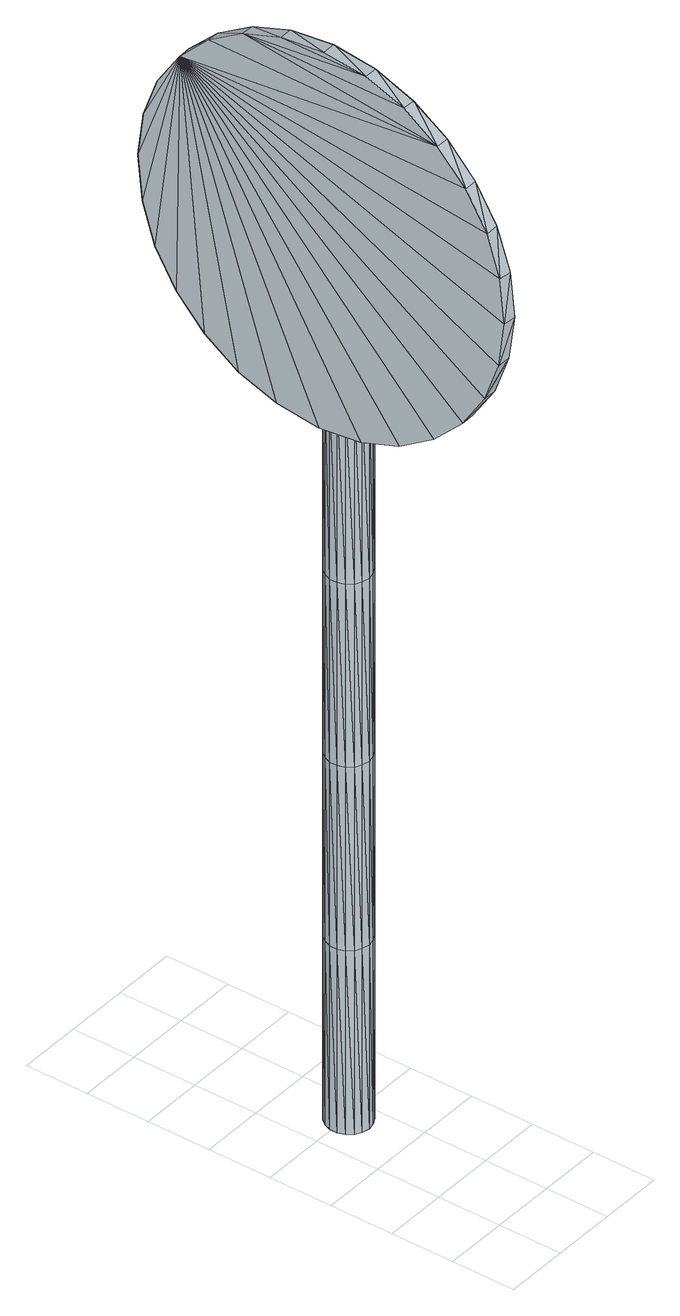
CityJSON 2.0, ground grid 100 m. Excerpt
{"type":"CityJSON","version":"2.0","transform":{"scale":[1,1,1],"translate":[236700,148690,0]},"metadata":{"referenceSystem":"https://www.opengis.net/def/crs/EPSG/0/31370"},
"CityObjects":{
"object1":{"type":"GenericCityObject","attributes":{"cluster":7,"mean_distance_to_centroid":0.159,"new_centroid_x":236654.71,"new_centroid_y":149065.17,"mean_distance_to_camera":7.58,"H1":0,"H2":0,"Z_final":107.6,"cluster2":-1,"proj_x":236657.86,"proj_y":149060.63,"id_line":81442,"bearing_l":235.2,"distance":5.52,"orientation":"right","G_obj":235.2},"geometry":[{"type":"MultiSurface","lod":"2","boundaries":[[[0,1,2]],[[2,1,3]],[[3,1,4]],[[4,1,5]],[[5,1,6]],[[1,7,6]],[[1,8,7]],[[1,9,8]],[[1,10,9]],[[1,11,10]],[[1,12,11]],[[1,13,12]],[[1,14,13]],[[15,14,1]],[[16,15,1]],[[17,16,1]],[[18,17,1]],[[0,18,1]],[[19,20,0]],[[19,0,2]],[[21,19,2]],[[21,2,3]],[[21,3,22]],[[22,3,4]],[[22,4,23]],[[23,4,5]],[[23,5,24]],[[24,5,6]],[[24,6,25]],[[25,6,7]],[[25,7,26]],[[26,7,8]],[[26,8,27]],[[8,9,27]],[[27,9,28]],[[9,10,28]],[[10,29,28]],[[10,11,29]],[[11,30,29]],[[11,12,30]],[[30,12,31]],[[31,12,13]],[[31,13,32]],[[32,13,14]],[[32,14,33]],[[33,14,15]],[[33,15,34]],[[34,15,16]],[[34,16,35]],[[35,16,17]],[[36,35,17]],[[18,36,17]],[[20,36,18]],[[20,18,0]],[[37,38,20]],[[37,20,19]],[[39,37,19]],[[21,39,19]],[[39,21,40]],[[40,21,22]],[[40,22,41]],[[41,22,23]],[[41,23,42]],[[42,23,24]],[[42,24,43]],[[43,24,25]],[[43,25,44]],[[44,25,26]],[[26,45,44]],[[26,27,45]],[[27,46,45]],[[27,28,46]],[[28,47,46]],[[28,29,47]],[[47,29,48]],[[29,30,48]],[[48,30,49]],[[49,30,31]],[[49,31,50]],[[50,31,32]],[[50,32,51]],[[51,32,33]],[[51,33,52]],[[52,33,34]],[[52,34,53]],[[53,34,35]],[[54,53,35]],[[54,35,36]],[[38,54,36]],[[38,36,20]],[[55,56,38]],[[55,38,37]],[[57,55,37]],[[57,37,39]],[[57,39,58]],[[58,39,40]],[[58,40,59]],[[59,40,41]],[[59,41,60]],[[60,41,42]],[[60,42,61]],[[61,42,43]],[[61,43,62]],[[62,43,44]],[[44,63,62]],[[44,45,63]],[[45,64,63]],[[45,46,64]],[[46,65,64]],[[46,47,65]],[[47,66,65]],[[47,48,66]],[[66,48,67]],[[67,48,49]],[[67,49,68]],[[68,49,50]],[[68,50,69]],[[69,50,51]],[[69,51,70]],[[70,51,52]],[[70,52,71]],[[71,52,53]],[[72,71,53]],[[72,53,54]],[[56,72,54]],[[56,54,38]],[[73,74,56]],[[73,56,55]],[[75,73,55]],[[75,55,57]],[[75,57,76]],[[76,57,58]],[[76,58,77]],[[77,58,59]],[[77,59,78]],[[78,59,60]],[[78,60,79]],[[79,60,61]],[[79,61,80]],[[80,61,62]],[[62,81,80]],[[62,63,81]],[[63,82,81]],[[63,64,82]],[[64,83,82]],[[64,65,83]],[[65,84,83]],[[65,66,84]],[[84,66,85]],[[85,66,67]],[[85,67,86]],[[86,67,68]],[[86,68,87]],[[87,68,69]],[[87,69,88]],[[88,69,70]],[[88,70,89]],[[89,70,71]],[[90,89,71]],[[90,71,72]],[[74,90,72]],[[74,72,56]],[[91,92,74]],[[91,74,73]],[[93,91,73]],[[93,73,75]],[[93,75,94]],[[94,75,76]],[[94,76,95]],[[95,76,77]],[[95,77,96]],[[96,77,78]],[[96,78,97]],[[97,78,79]],[[97,79,98]],[[98,79,80]],[[80,99,98]],[[80,81,99]],[[81,100,99]],[[81,82,100]],[[82,101,100]],[[82,83,101]],[[83,102,101]],[[83,84,102]],[[102,84,103]],[[103,84,85]],[[103,85,104]],[[104,85,86]],[[104,86,105]],[[105,86,87]],[[105,87,106]],[[106,87,88]],[[106,88,107]],[[107,88,89]],[[108,107,89]],[[108,89,90]],[[92,108,90]],[[92,90,74]],[[92,91,109]],[[91,93,109]],[[93,94,109]],[[94,95,109]],[[95,96,109]],[[109,96,97]],[[109,97,98]],[[109,98,99]],[[109,99,100]],[[109,100,101]],[[109,101,102]],[[109,102,103]],[[109,103,104]],[[105,109,104]],[[106,109,105]],[[107,109,106]],[[108,109,107]],[[92,109,108]],[[110,111,112]],[[113,112,114]],[[115,112,113]],[[116,112,115]],[[117,112,116]],[[118,112,117]],[[119,112,118]],[[120,112,119]],[[121,112,120]],[[122,112,121]],[[122,123,112]],[[123,110,112]],[[111,124,112]],[[124,125,112]],[[125,126,112]],[[126,127,112]],[[127,128,112]],[[128,129,112]],[[129,130,112]],[[130,131,112]],[[112,131,132]],[[131,133,132]],[[131,134,133]],[[133,134,135]],[[133,135,136]],[[135,137,136]],[[133,136,138]],[[136,139,138]],[[136,137,139]],[[137,140,139]],[[137,135,140]],[[135,141,140]],[[135,134,141]],[[134,142,141]],[[134,131,142]],[[131,143,142]],[[131,130,143]],[[143,130,144]],[[144,130,129]],[[144,129,145]],[[145,129,128]],[[145,128,146]],[[146,127,147]],[[147,127,126]],[[147,126,148]],[[148,126,125]],[[148,125,149]],[[149,125,124]],[[150,149,124]],[[150,124,111]],[[151,150,111]],[[151,111,110]],[[152,151,110]],[[152,110,123]],[[146,128,127]],[[153,123,122]],[[154,153,122]],[[154,122,121]],[[155,154,121]],[[155,121,120]],[[156,155,120]],[[156,120,119]],[[157,156,119]],[[157,119,118]],[[157,118,158]],[[158,118,117]],[[158,117,159]],[[153,152,123]],[[159,117,116]],[[159,116,160]],[[160,116,115]],[[160,115,161]],[[161,115,113]],[[161,113,162]],[[162,113,114]],[[162,114,163]],[[163,114,112]],[[163,112,164]],[[164,112,132]],[[132,165,164]],[[132,133,165]],[[133,138,165]],[[138,139,140]],[[161,162,163]],[[160,161,163]],[[159,160,163]],[[158,159,163]],[[157,158,163]],[[156,157,163]],[[155,156,163]],[[154,155,163]],[[153,154,163]],[[153,163,152]],[[152,163,151]],[[151,163,150]],[[150,163,149]],[[149,163,148]],[[148,163,147]],[[147,163,146]],[[146,163,145]],[[145,163,144]],[[144,163,143]],[[143,163,142]],[[163,164,142]],[[142,164,165]],[[142,165,141]],[[165,140,141]],[[165,138,140]],[[166,167,168]],[[168,167,169]],[[170,168,169]],[[170,169,171]],[[170,171,172]],[[172,171,173]],[[172,173,174]],[[174,173,175]],[[174,175,176]],[[176,175,177]],[[176,177,178]],[[178,177,179]],[[178,179,180]],[[180,179,181]],[[180,181,182]],[[182,181,183]],[[182,183,184]],[[184,183,185]],[[184,185,186]],[[186,185,187]],[[186,187,188]],[[188,187,189]],[[188,189,190]],[[190,189,191]],[[192,190,191]],[[192,191,193]],[[194,192,193]],[[194,193,195]],[[196,194,195]],[[196,195,197]],[[198,196,197]],[[198,197,199]],[[200,198,199]],[[200,199,201]],[[202,200,201]],[[202,201,203]],[[204,202,203]],[[204,203,205]],[[206,204,205]],[[206,205,207]],[[208,206,207]],[[208,207,209]],[[210,208,209]],[[210,209,211]],[[212,210,211]],[[212,211,213]],[[214,212,213]],[[214,213,215]],[[216,214,215]],[[216,215,217]],[[216,217,218]],[[218,217,219]],[[218,219,220]],[[220,219,221]],[[220,221,222]],[[222,221,223]],[[222,223,224]],[[224,223,225]],[[224,225,226]],[[226,225,227]],[[226,227,228]],[[228,227,229]],[[228,229,230]],[[230,229,231]],[[230,231,232]],[[232,231,233]],[[232,233,234]],[[234,233,235]],[[234,235,236]],[[236,235,237]],[[238,236,237]],[[238,237,239]],[[238,239,240]],[[240,239,241]],[[241,242,240]],[[241,243,242]],[[242,243,244]],[[244,243,245]],[[244,245,246]],[[246,245,247]],[[246,247,248]],[[248,247,249]],[[248,249,250]],[[250,249,251]],[[250,251,252]],[[252,251,253]],[[252,253,254]],[[254,253,255]],[[254,255,256]],[[256,255,257]],[[256,257,258]],[[258,257,259]],[[258,259,260]],[[260,259,261]],[[260,261,262]],[[262,261,263]],[[262,263,264]],[[264,263,265]],[[264,265,266]],[[266,265,267]],[[267,268,266]],[[267,269,268]],[[269,270,268]],[[269,271,270]],[[271,272,270]],[[271,273,272]],[[273,274,272]],[[273,275,274]],[[275,276,274]],[[275,277,276]],[[277,278,276]],[[277,279,278]],[[279,280,278]],[[279,281,280]],[[281,282,280]],[[281,283,282]],[[283,284,282]],[[283,285,284]],[[285,286,284]],[[285,287,286]],[[287,288,286]],[[287,289,288]],[[288,289,290]],[[290,289,291]],[[290,291,292]],[[292,291,293]],[[292,293,294]],[[294,293,295]],[[294,295,296]],[[296,295,297]],[[296,297,298]],[[298,297,299]],[[298,299,300]],[[300,299,301]],[[300,301,302]],[[302,301,303]],[[302,303,304]],[[304,303,305]],[[304,305,306]],[[306,305,307]],[[306,307,308]],[[308,307,309]],[[308,309,310]],[[310,309,311]],[[310,311,312]],[[312,311,313]],[[313,166,312]],[[313,167,166]],[[169,167,313]],[[169,313,171]],[[171,313,311]],[[173,171,311]],[[173,311,309]],[[175,173,309]],[[175,309,307]],[[177,175,307]],[[177,307,305]],[[179,177,305]],[[179,305,303]],[[181,179,303]],[[181,303,301]],[[183,181,301]],[[183,301,299]],[[183,299,297]],[[185,183,297]],[[185,297,295]],[[187,185,295]],[[187,295,293]],[[187,293,291]],[[189,187,291]],[[189,291,289]],[[189,289,287]],[[189,287,285]],[[191,189,285]],[[191,285,283]],[[193,191,283]],[[195,193,283]],[[195,283,281]],[[197,195,281]],[[199,197,281]],[[201,199,281]],[[201,281,279]],[[203,201,279]],[[205,203,279]],[[205,279,277]],[[205,277,207]],[[207,277,209]],[[209,277,275]],[[209,275,211]],[[211,275,273]],[[211,273,213]],[[213,273,271]],[[213,271,215]],[[215,271,269]],[[215,269,217]],[[217,269,219]],[[219,269,267]],[[219,267,221]],[[221,267,265]],[[221,265,223]],[[223,265,263]],[[223,263,225]],[[225,263,261]],[[225,261,227]],[[227,261,259]],[[227,259,229]],[[229,259,257]],[[229,257,255]],[[229,255,231]],[[231,255,253]],[[231,253,233]],[[233,253,251]],[[233,251,235]],[[251,249,235]],[[235,249,247]],[[235,247,237]],[[247,245,237]],[[237,245,243]],[[237,243,239]],[[239,243,241]],[[238,240,242]],[[168,312,166]],[[170,312,168]],[[170,310,312]],[[172,310,170]],[[172,308,310]],[[174,308,172]],[[174,306,308]],[[176,306,174]],[[176,304,306]],[[178,304,176]],[[178,302,304]],[[180,302,178]],[[180,300,302]],[[182,300,180]],[[182,298,300]],[[182,296,298]],[[184,296,182]],[[184,294,296]],[[186,294,184]],[[186,292,294]],[[186,290,292]],[[188,290,186]],[[188,288,290]],[[188,286,288]],[[188,284,286]],[[190,284,188]],[[190,282,284]],[[192,282,190]],[[194,282,192]],[[194,280,282]],[[196,280,194]],[[198,280,196]],[[200,280,198]],[[200,278,280]],[[202,278,200]],[[204,278,202]],[[204,276,278]],[[204,206,276]],[[206,208,276]],[[208,274,276]],[[208,210,274]],[[210,272,274]],[[210,212,272]],[[212,270,272]],[[212,214,270]],[[214,268,270]],[[214,216,268]],[[216,218,268]],[[218,266,268]],[[218,220,266]],[[220,264,266]],[[220,222,264]],[[222,262,264]],[[222,224,262]],[[224,260,262]],[[224,226,260]],[[226,258,260]],[[226,228,258]],[[228,256,258]],[[228,254,256]],[[228,230,254]],[[230,252,254]],[[230,232,252]],[[232,250,252]],[[232,234,250]],[[250,234,248]],[[234,246,248]],[[234,236,246]],[[246,236,244]],[[236,242,244]],[[236,238,242]],[[314,315,316]],[[316,315,317]],[[318,316,317]],[[318,317,319]],[[318,319,320]],[[320,319,321]],[[320,321,322]],[[322,321,323]],[[322,323,324]],[[324,323,325]],[[324,325,326]],[[326,325,327]],[[326,327,328]],[[328,327,329]],[[328,329,330]],[[330,329,331]],[[330,331,332]],[[332,331,333]],[[332,333,334]],[[334,333,335]],[[334,335,336]],[[336,335,337]],[[336,337,338]],[[338,337,339]],[[340,338,339]],[[340,339,341]],[[342,340,341]],[[342,341,343]],[[344,342,343]],[[344,343,345]],[[346,344,345]],[[346,345,347]],[[348,346,347]],[[348,347,349]],[[350,348,349]],[[350,349,351]],[[352,350,351]],[[352,351,353]],[[354,352,353]],[[354,353,355]],[[356,354,355]],[[356,355,357]],[[358,356,357]],[[358,357,359]],[[360,358,359]],[[360,359,361]],[[362,360,361]],[[362,361,363]],[[364,362,363]],[[364,363,365]],[[364,365,366]],[[366,365,367]],[[366,367,368]],[[368,367,369]],[[368,369,370]],[[370,369,371]],[[370,371,372]],[[372,371,373]],[[372,373,374]],[[374,373,375]],[[374,375,376]],[[376,375,377]],[[376,377,378]],[[378,377,379]],[[378,379,380]],[[380,379,381]],[[380,381,382]],[[382,381,383]],[[382,383,384]],[[384,383,385]],[[386,384,385]],[[386,385,387]],[[386,387,388]],[[388,387,389]],[[389,390,388]],[[389,391,390]],[[390,391,392]],[[392,391,393]],[[392,393,394]],[[394,393,395]],[[394,395,396]],[[396,395,397]],[[396,397,398]],[[398,397,399]],[[398,399,400]],[[400,399,401]],[[400,401,402]],[[402,401,403]],[[402,403,404]],[[404,403,405]],[[404,405,406]],[[406,405,407]],[[406,407,408]],[[408,407,409]],[[408,409,410]],[[410,409,411]],[[410,411,412]],[[412,411,413]],[[412,413,414]],[[414,413,415]],[[415,416,414]],[[415,417,416]],[[417,418,416]],[[417,419,418]],[[419,420,418]],[[419,421,420]],[[421,422,420]],[[421,423,422]],[[423,424,422]],[[423,425,424]],[[425,426,424]],[[425,427,426]],[[427,428,426]],[[427,429,428]],[[429,430,428]],[[429,431,430]],[[431,432,430]],[[431,433,432]],[[433,434,432]],[[433,435,434]],[[435,436,434]],[[435,437,436]],[[436,437,438]],[[438,437,439]],[[438,439,440]],[[440,439,441]],[[440,441,442]],[[442,441,443]],[[442,443,444]],[[444,443,445]],[[444,445,446]],[[446,445,447]],[[446,447,448]],[[448,447,449]],[[448,449,450]],[[450,449,451]],[[450,451,452]],[[452,451,453]],[[452,453,454]],[[454,453,455]],[[454,455,456]],[[456,455,457]],[[456,457,458]],[[458,457,459]],[[458,459,460]],[[460,459,461]],[[461,314,460]],[[461,315,314]],[[317,315,461]],[[317,461,319]],[[319,461,459]],[[321,319,459]],[[321,459,457]],[[323,321,457]],[[323,457,455]],[[325,323,455]],[[325,455,453]],[[327,325,453]],[[327,453,451]],[[329,327,451]],[[329,451,449]],[[331,329,449]],[[331,449,447]],[[331,447,445]],[[333,331,445]],[[333,445,443]],[[335,333,443]],[[335,443,441]],[[335,441,439]],[[337,335,439]],[[337,439,437]],[[337,437,435]],[[337,435,433]],[[339,337,433]],[[339,433,431]],[[341,339,431]],[[343,341,431]],[[343,431,429]],[[345,343,429]],[[347,345,429]],[[349,347,429]],[[349,429,427]],[[351,349,427]],[[353,351,427]],[[353,427,425]],[[353,425,355]],[[355,425,357]],[[357,425,423]],[[357,423,359]],[[359,423,421]],[[359,421,361]],[[361,421,419]],[[361,419,363]],[[363,419,417]],[[363,417,365]],[[365,417,367]],[[367,417,415]],[[367,415,369]],[[369,415,413]],[[369,413,371]],[[371,413,411]],[[371,411,373]],[[373,411,409]],[[373,409,375]],[[375,409,407]],[[375,407,377]],[[377,407,405]],[[377,405,403]],[[377,403,379]],[[379,403,401]],[[379,401,381]],[[381,401,399]],[[381,399,383]],[[399,397,383]],[[383,397,395]],[[383,395,385]],[[395,393,385]],[[385,393,391]],[[385,391,387]],[[387,391,389]],[[386,388,390]],[[316,460,314]],[[318,460,316]],[[318,458,460]],[[320,458,318]],[[320,456,458]],[[322,456,320]],[[322,454,456]],[[324,454,322]],[[324,452,454]],[[326,452,324]],[[326,450,452]],[[328,450,326]],[[328,448,450]],[[330,448,328]],[[330,446,448]],[[330,444,446]],[[332,444,330]],[[332,442,444]],[[334,442,332]],[[334,440,442]],[[334,438,440]],[[336,438,334]],[[336,436,438]],[[336,434,436]],[[336,432,434]],[[338,432,336]],[[338,430,432]],[[340,430,338]],[[342,430,340]],[[342,428,430]],[[344,428,342]],[[346,428,344]],[[348,428,346]],[[348,426,428]],[[350,426,348]],[[352,426,350]],[[352,424,426]],[[352,354,424]],[[354,356,424]],[[356,422,424]],[[356,358,422]],[[358,420,422]],[[358,360,420]],[[360,418,420]],[[360,362,418]],[[362,416,418]],[[362,364,416]],[[364,366,416]],[[366,414,416]],[[366,368,414]],[[368,412,414]],[[368,370,412]],[[370,410,412]],[[370,372,410]],[[372,408,410]],[[372,374,408]],[[374,406,408]],[[374,376,406]],[[376,404,406]],[[376,402,404]],[[376,378,402]],[[378,400,402]],[[378,380,400]],[[380,398,400]],[[380,382,398]],[[398,382,396]],[[382,394,396]],[[382,384,394]],[[394,384,392]],[[384,390,392]],[[384,386,390]]]}]}
},
"vertices":[
[64,330,2],[64,296,2],[75,328,2],[85,322,2],[93,313,2],[97,302,2],[97,290,2],[93,279,2],[85,270,2],[75,265,2],[64,262,2],[52,265,2],[42,270,2],[35,279,2],[31,290,2],[31,302,2],[35,313,2],[42,322,2],[52,328,2],[75,328,300],[64,330,300],[85,322,300],[93,313,300],[97,302,300],[97,290,300],[93,279,300],[85,270,300],[75,265,300],[64,262,300],[52,265,300],[42,270,300],[35,279,300],[31,290,300],[31,302,300],[35,313,300],[42,322,300],[52,328,300],[75,328,598],[64,330,598],[85,322,598],[93,313,598],[97,302,598],[97,290,598],[93,279,598],[85,270,598],[75,265,598],[64,262,598],[52,265,598],[42,270,598],[35,279,598],[31,290,598],[31,302,598],[35,313,598],[42,322,598],[52,328,598],[75,328,895],[64,330,895],[85,322,895],[93,313,895],[97,302,895],[97,290,895],[93,279,895],[85,270,895],[75,265,895],[64,262,895],[52,265,895],[42,270,895],[35,279,895],[31,290,895],[31,302,895],[35,313,895],[42,322,895],[52,328,895],[75,328,1193],[64,330,1193],[85,322,1193],[93,313,1193],[97,302,1193],[97,290,1193],[93,279,1193],[85,270,1193],[75,265,1193],[64,262,1193],[52,265,1193],[42,270,1193],[35,279,1193],[31,290,1193],[31,302,1193],[35,313,1193],[42,322,1193],[52,328,1193],[75,328,1491],[64,330,1491],[85,322,1491],[93,313,1491],[97,302,1491],[97,290,1491],[93,279,1491],[85,270,1491],[75,265,1491],[64,262,1491],[52,265,1491],[42,270,1491],[35,279,1491],[31,290,1491],[31,302,1491],[35,313,1491],[42,322,1491],[52,328,1491],[64,296,1491],[28,170,1185],[29,114,1221],[38,538,1645],[36,596,1525],[37,574,1589],[35,604,1456],[34,596,1387],[32,574,1324],[31,538,1268],[30,491,1221],[29,435,1185],[29,372,1162],[28,302,1154],[28,233,1162],[29,67,1268],[30,31,1324],[31,8,1387],[33,0,1456],[34,8,1525],[35,31,1589],[36,67,1645],[37,114,1692],[38,491,1692],[39,435,1727],[38,170,1727],[39,233,1750],[39,372,1750],[39,302,1758],[18,372,1750],[18,302,1758],[18,233,1750],[17,170,1728],[16,114,1692],[15,67,1645],[14,31,1589],[13,9,1526],[12,1,1457],[10,9,1387],[9,31,1324],[9,67,1268],[8,114,1221],[7,170,1185],[7,233,1163],[7,302,1155],[8,372,1163],[8,435,1185],[9,491,1221],[10,538,1268],[11,574,1324],[13,596,1387],[14,604,1457],[15,596,1526],[16,574,1589],[17,538,1645],[18,491,1692],[18,435,1728],[21,406,1304],[21,406,1265],[54,406,1304],[54,406,1265],[54,387,1304],[54,387,1265],[76,378,1304],[76,378,1265],[80,377,1304],[80,377,1265],[83,375,1304],[83,375,1265],[87,374,1304],[87,374,1265],[90,372,1304],[90,372,1265],[93,370,1304],[93,370,1265],[96,368,1304],[96,368,1265],[99,366,1304],[99,366,1265],[109,358,1304],[109,358,1265],[112,356,1304],[112,356,1265],[114,353,1304],[114,353,1265],[116,350,1304],[116,350,1265],[118,347,1304],[118,347,1265],[119,344,1304],[119,344,1265],[120,340,1304],[120,340,1265],[120,337,1304],[120,337,1265],[119,302,1304],[119,302,1265],[117,283,1304],[117,283,1265],[116,278,1304],[116,278,1265],[114,273,1304],[114,273,1265],[112,269,1304],[112,269,1265],[109,264,1304],[109,264,1265],[106,261,1304],[106,261,1265],[102,257,1304],[102,257,1265],[98,254,1304],[98,254,1265],[93,252,1304],[93,252,1265],[89,249,1304],[89,249,1265],[84,248,1304],[84,248,1265],[79,246,1304],[79,246,1265],[73,245,1304],[73,245,1265],[68,244,1304],[68,244,1265],[63,244,1304],[63,244,1265],[51,244,1304],[51,244,1265],[49,219,1304],[49,219,1265],[20,218,1304],[20,218,1265],[21,249,1304],[21,249,1265],[41,263,1304],[41,263,1265],[57,262,1304],[57,262,1265],[61,262,1304],[61,262,1265],[64,262,1304],[64,262,1265],[67,262,1304],[67,262,1265],[71,263,1304],[71,263,1265],[74,263,1304],[74,263,1265],[77,264,1304],[77,264,1265],[81,265,1304],[81,265,1265],[84,266,1304],[84,266,1265],[86,268,1304],[86,268,1265],[89,270,1304],[89,270,1265],[90,272,1304],[90,272,1265],[92,275,1304],[92,275,1265],[93,277,1304],[93,277,1265],[94,280,1304],[94,280,1265],[96,300,1304],[96,300,1265],[95,337,1304],[95,337,1265],[95,339,1304],[95,339,1265],[95,341,1304],[95,341,1265],[94,343,1304],[94,343,1265],[93,345,1304],[93,345,1265],[91,347,1304],[91,347,1265],[89,348,1304],[89,348,1265],[88,350,1304],[88,350,1265],[87,350,1304],[87,350,1265],[85,351,1304],[85,351,1265],[83,352,1304],[83,352,1265],[81,353,1304],[81,353,1265],[78,354,1304],[78,354,1265],[76,354,1304],[76,354,1265],[74,355,1304],[74,355,1265],[71,355,1304],[71,355,1265],[50,359,1304],[50,359,1265],[26,373,1304],[26,373,1265],[29,406,1473],[29,406,1434],[62,406,1473],[62,406,1434],[62,387,1473],[62,387,1434],[84,378,1473],[84,378,1434],[88,377,1473],[88,377,1434],[91,375,1473],[91,375,1434],[95,374,1473],[95,374,1434],[98,372,1473],[98,372,1434],[101,370,1473],[101,370,1434],[104,368,1473],[104,368,1434],[108,366,1473],[108,366,1434],[117,358,1473],[117,358,1434],[120,356,1473],[120,356,1434],[123,353,1473],[123,353,1434],[125,350,1473],[125,350,1434],[126,347,1473],[126,347,1434],[127,344,1473],[127,344,1434],[128,340,1473],[128,340,1434],[128,337,1473],[128,337,1434],[127,302,1473],[127,302,1434],[125,283,1473],[125,283,1434],[124,278,1473],[124,278,1434],[122,273,1473],[122,273,1434],[120,269,1473],[120,269,1434],[117,264,1473],[117,264,1434],[114,261,1473],[114,261,1434],[110,257,1473],[110,257,1434],[106,254,1473],[106,254,1434],[101,252,1473],[101,252,1434],[97,249,1473],[97,249,1434],[92,248,1473],[92,248,1434],[87,246,1473],[87,246,1434],[82,245,1473],[82,245,1434],[76,244,1473],[76,244,1434],[71,244,1473],[71,244,1434],[59,244,1473],[59,244,1434],[57,219,1473],[57,219,1434],[28,218,1473],[28,218,1434],[29,249,1473],[29,249,1434],[49,263,1473],[49,263,1434],[65,262,1473],[65,262,1434],[69,262,1473],[69,262,1434],[72,262,1473],[72,262,1434],[75,262,1473],[75,262,1434],[79,263,1473],[79,263,1434],[82,263,1473],[82,263,1434],[85,264,1473],[85,264,1434],[89,265,1473],[89,265,1434],[92,266,1473],[92,266,1434],[94,268,1473],[94,268,1434],[97,270,1473],[97,270,1434],[98,272,1473],[98,272,1434],[100,275,1473],[100,275,1434],[101,277,1473],[101,277,1434],[102,280,1473],[102,280,1434],[104,300,1473],[104,300,1434],[103,337,1473],[103,337,1434],[103,339,1473],[103,339,1434],[103,341,1473],[103,341,1434],[102,343,1473],[102,343,1434],[101,345,1473],[101,345,1434],[99,347,1473],[99,347,1434],[97,348,1473],[97,348,1434],[96,350,1473],[96,350,1434],[95,350,1473],[95,350,1434],[93,351,1473],[93,351,1434],[91,352,1473],[91,352,1434],[89,353,1473],[89,353,1434],[86,354,1473],[86,354,1434],[84,354,1473],[84,354,1434],[82,355,1473],[82,355,1434],[79,355,1473],[79,355,1434],[58,359,1473],[58,359,1434],[34,373,1473],[34,373,1434]
]}
